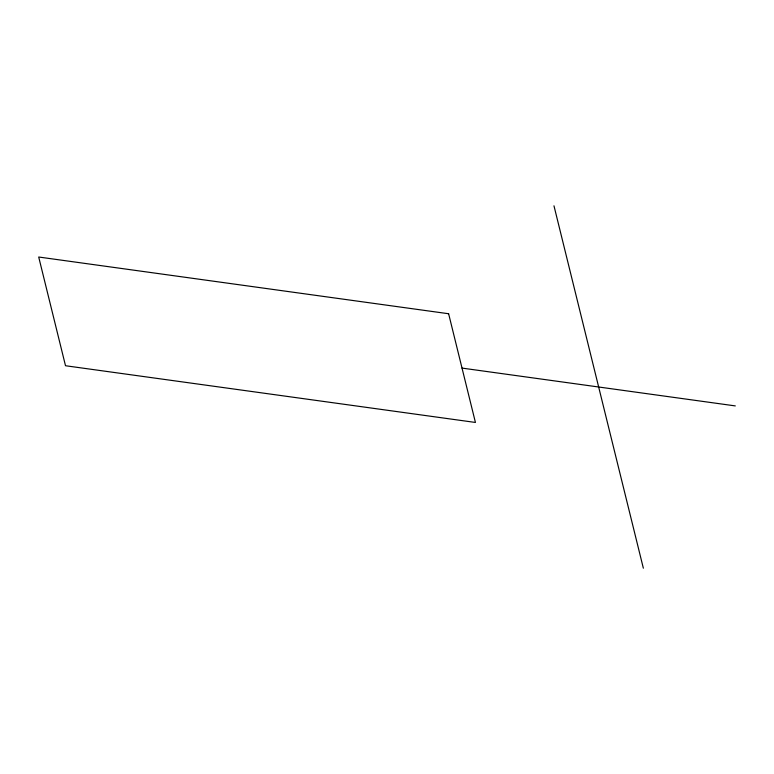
<?xml version="1.0" encoding="UTF-8"?>
<svg xmlns="http://www.w3.org/2000/svg" width="774" height="774" viewBox="0 0 774 774"><rect width="100%" height="100%" fill="white"/><g stroke="black" fill="none" stroke-linecap="round" stroke-linejoin="round"><path stroke-width="1.16" d="M462.02 368.095L735.3 405.905M553.971 205.807L643.349 568.193M448.62 313.741L38.7 257.016L65.509 365.734L475.43 422.449L448.62 313.741"/></g></svg>
